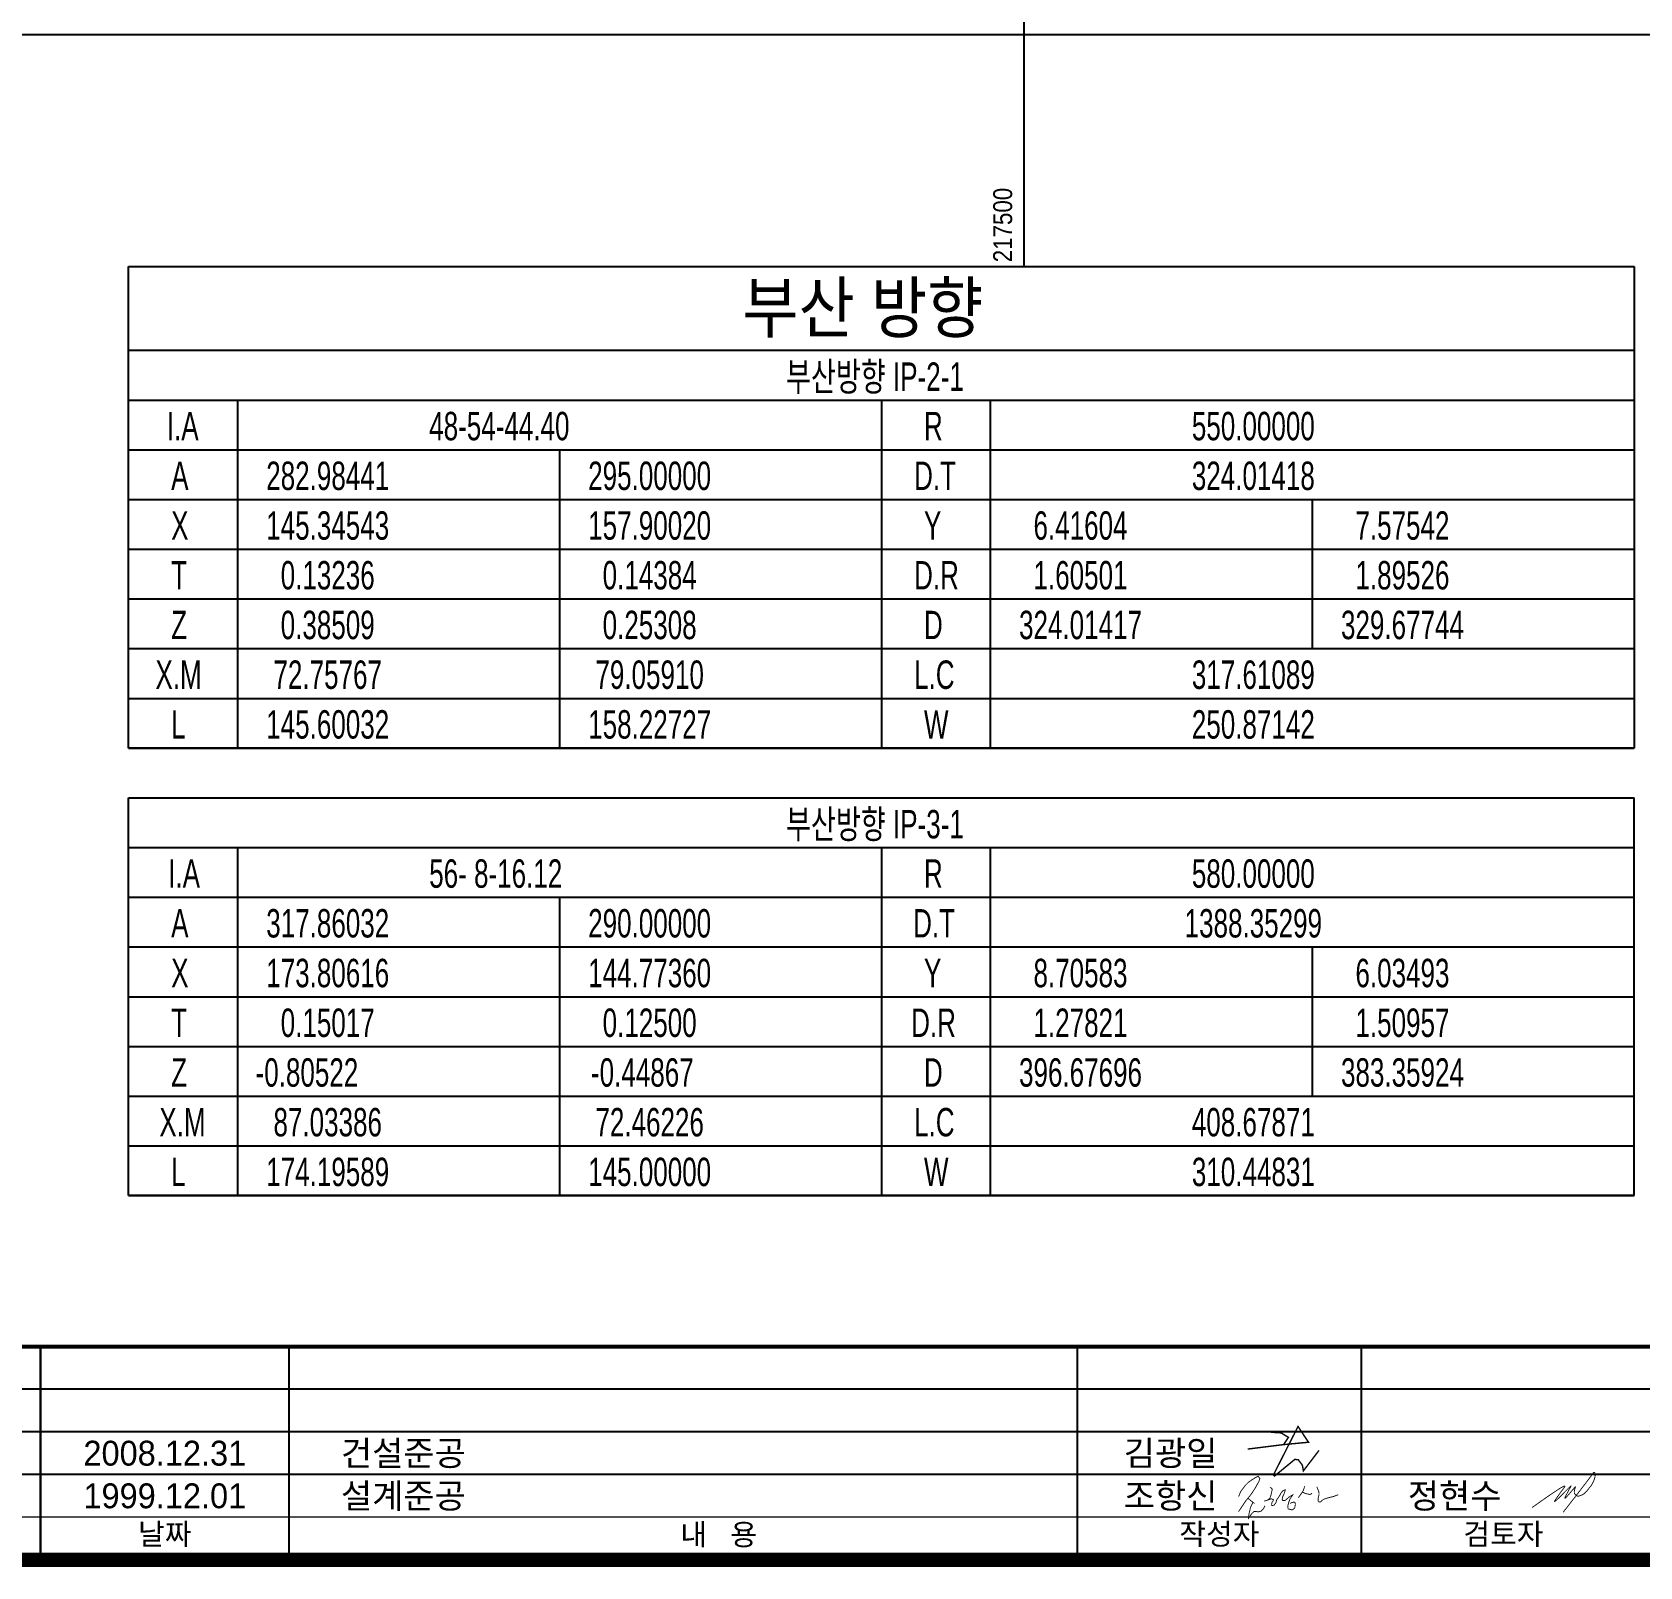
# Model space of a CAD drawing. Header units: inches. Extents: x 0 to 2523, y 0 to 1782.
# Drawn here: x 971 to 1651, y 57 to 705 of the extents above; entities that cross this region are included whole.
import ezdxf
from ezdxf.enums import TextEntityAlignment as Align

# ---------------------------------------------------------------- set-up
doc = ezdxf.new("R2010")
doc.units = ezdxf.units.IN
doc.header["$LTSCALE"] = 12
doc.header["$MEASUREMENT"] = 0
for name, color, linetype in [('CA-TABL-LIN1', 4, 'Continuous'), ('CA-TABL-LIN2', 1, 'Continuous'), ('CA-TABL-TEX1', 6, 'Continuous'), ('CA-TABL-TEX2', 3, 'Continuous'), ('CV-GRID-LINE', 1, 'Continuous'), ('CV-GRID-TEXT', 4, 'Continuous'), ('CX-BORD', 3, 'Continuous'), ('CX-BORD-LIN1', 4, 'Continuous'), ('CX-BORD-LIN2', 3, 'Continuous'), ('CX-BORD-TEX2', 7, 'Continuous'), ('CX-BORD-TEX3', 6, 'Continuous'), ('CZ-TEX1', 6, 'Continuous')]:
    doc.layers.add(name, color=color, linetype=linetype)
doc.styles.add('GHG1', font='Dotum.ttf')
doc.styles.add('GHS', font='Dotum.ttf')
doc.styles.add('TB_TEXT', font='Dotum.ttf')
doc.styles.add('TB_WBTXT', font='Dotum.ttf')
doc.styles.add('TB_WMTXT', font='Dotum.ttf')

# ---------------------------------------------------------------- blocks, each defined once
blk = doc.blocks.new('CXBLKA1-KHCA-부산~울산109_K2H')
at = {"layer": 'CX-BORD-LIN1', "const_width": 2}
blk.add_lwpolyline([(821, 20), (25, 20), (25, 574), (821, 574)], close=True, dxfattribs=at)
at = {"layer": 'CX-BORD-LIN1'}
for points, const_width in [([(821, 50), (25, 50)], 0.6), ([(325, 20), (325, 50)], 0.3), ([(360, 20), (360, 50)], 0.3), ([(591, 26), (295, 26)], 0.2)]:
    blk.add_lwpolyline(points, dxfattribs=dict(at, const_width=const_width))
for points in [[(471, 20), (471, 50)], [(511, 20), (511, 50)]]:
    blk.add_lwpolyline(points, dxfattribs=at)
at = {"layer": 'CX-BORD-LIN2'}
for points in [[(591, 44), (295, 44)], [(591, 38), (295, 38)], [(591, 32), (295, 32)]]:
    blk.add_lwpolyline(points, dxfattribs=at)
at = {"layer": 'CX-BORD-LIN1', "style": 'TB_TEXT'}
for tag, height, p in [('TR_RNUM4', 3, (310.11, 46.64)), ('TR_RDAT4', 3.5, (342.5, 47)), ('TR_DGN4', 3.5, (484.12, 47)), ('TR_CHK4', 3.5, (524.12, 47)), ('TR_APP4', 3.5, (564.12, 47)), ('TR_RNUM3', 3, (310.11, 40.64)), ('TR_RDAT3', 3.5, (342.5, 41)), ('TR_DGN3', 3.5, (484.12, 41)), ('TR_CHK3', 3.5, (524.12, 41)), ('TR_APP3', 3.5, (564.12, 41)), ('TR_RDAT2', 3.5, (342.5, 35)), ('TR_DGN2', 3.5, (484.12, 35)), ('TR_CHK2', 3.5, (524.12, 35)), ('TR_APP2', 3.5, (564.12, 35)), ('TR_RNUM2', 3, (310.11, 34.64)), ('TR_RNUM1', 3, (310.11, 28.64)), ('TR_RDAT1', 3.5, (342.5, 29)), ('TR_DGN1', 3.5, (484.12, 29)), ('TR_CHK1', 3.5, (524.12, 29)), ('TR_APP1', 3.5, (564.12, 29))]:
    blk.add_attdef(tag, text='', height=height, dxfattribs=at).set_placement(p, align=Align.MIDDLE_CENTER)
for tag, p in [('TR_RCON4', (367.3, 47)), ('TR_RCON3', (367.3, 41)), ('TR_RCON2', (367.3, 35)), ('TR_RCON1', (367.3, 29))]:
    blk.add_attdef(tag, text='', height=3.5, dxfattribs=at).set_placement(p, align=Align.MIDDLE_LEFT)
at = {"layer": 'CX-BORD-LIN2', "style": 'TB_TEXT'}
blk.add_attdef('TD_VERSION', text='', height=3, rotation=90, dxfattribs=at).set_placement((825.5, 68.01), align=Align.MIDDLE_CENTER)
at = {"layer": 'CX-BORD-TEX2', "style": 'TB_WMTXT'}
for tag, height, p in [('TB_CNAME', 5, (40.34, 551.83)), ('TB_CSCOP', 4, (41.63, 543.83))]:
    blk.add_attdef(tag, text='', height=height, dxfattribs=at).set_placement(p, align=Align.BOTTOM_LEFT)
at = {"layer": 'CX-BORD-TEX2', "style": 'TB_WBTXT'}
for tag, height, p in [('TB_MTITIL', 10, (423, 553.33)), ('TB_STITL', 7, (423, 538.33))]:
    blk.add_attdef(tag, text='', height=height, dxfattribs=at).set_placement(p, align=Align.MIDDLE_CENTER)
at = {"layer": 'CX-BORD-TEX3', "style": 'TB_TEXT'}
for s, p in [('날짜', (342.5, 23.66)), ('내   용', (420.5, 23.58)), ('작성자', (491, 23.66)), ('검토자', (531, 23.66))]:
    blk.add_text(s, height=3, dxfattribs=at).set_placement(p, align=Align.MIDDLE)
for tag, height, p in [('TD_DCOMP', 4.5, (242.5, 45)), ('TD_CSECT', 4.5, (636, 45)), ('TD_DNAME_TOP', 4.5, (780, 45)), ('TD_DNAME_MAIN', 4.5, (780, 39.01)), ('TD_CCOMP', 4.5, (242.5, 35)), ('TD_HSCAL', 4.5, (651.7, 35.24)), ('TD_VSCAL', 4.5, (680.78, 35.24)), ('TD_DNAME_BOT', 3, (780, 33.65)), ('TD_CNAME', 4.5, (90, 25.75)), ('TD_FIELD', 4.5, (207.5, 25.53)), ('TD_CSTEP', 4.5, (278.24, 25.53)), ('TD_DWGCODE', 4.5, (666, 25.39)), ('TD_DWGNO', 4.5, (780, 25.39))]:
    blk.add_attdef(tag, text='', height=height, dxfattribs=at).set_placement(p, align=Align.MIDDLE_CENTER)
at = {"layer": 'CX-BORD-TEX3', "style": 'TB_TEXT', "width": 0.9}
blk.add_attdef('TD_CDIST', text='', height=4, dxfattribs=at).set_placement((681, 45), align=Align.MIDDLE_CENTER)
blk = doc.blocks.new('CXGLOGO-1공구SIGN1')
at = {"layer": 'CX-BORD-LIN1'}
h = blk.add_hatch(color=256, dxfattribs=at)
h.paths.add_polyline_path([(113.17, 8.97, 1), (106.86, 8.97, 1)])
h.paths.add_polyline_path([(107.03, 8.97, -1), (113, 8.97, -1)], flags=16)
h.paths.add_polyline_path([(110.05, 8.31, -0.896322), (111.33, 8.33, -0.926389)], flags=0)
h.paths.add_polyline_path([(110.43, 8.31, -1), (110.98, 8.31, -1)], flags=0)
h.paths.add_polyline_path([(109.5, 8.23, -0.16562), (108.69, 8.56, -0.151261), (107.82, 8.21, -0.627986), (107.65, 8.49, 0.080455), (108.04, 8.5, 0.195341), (108.3, 8.63, 0.568514), (108.32, 8.75, -0.02761), (107.63, 8.75, -0.507651), (107.65, 9.02, 0.018456), (109.66, 9.01, -0.861292), (109.69, 8.77, -0.02761), (109, 8.77, 0.568514), (109.02, 8.66, 0.195341), (109.28, 8.52, 0.080455), (109.67, 8.51, -0.627986)], flags=0)
h.paths.add_polyline_path([(111.98, 7.48, 0.030267), (111.97, 8.91, -0.353642), (112.35, 8.94, 0.031531), (112.34, 7.45, -0.327476)], flags=0)
h.paths.add_polyline_path([(109.8, 9.25, 0.046914), (107.89, 9.27, -0.265442), (107.61, 9.36, 0.025115), (107.62, 10, -0.360278), (107.96, 10.02, 0.033897), (107.96, 9.53, 0.034645), (109.81, 9.57, -0.467907)], flags=0)
h.paths.add_polyline_path([(110.62, 9.64, -0.651407), (112.23, 9.68, -0.609172)], flags=0)
h.paths.add_polyline_path([(110.96, 9.68, -0.528488), (111.86, 9.68, -0.528488)], flags=0)
h.paths.add_polyline_path([(109.92, 10.23, 0.017069), (108.75, 10.28, 0.016059), (107.64, 10.24, -0.317816), (107.66, 10.57, -0.018433), (108.65, 10.54, 0.071862), (108.64, 10.78, -0.526862), (108.93, 10.78, 0.071862), (108.92, 10.54, -0.018433), (109.91, 10.56, -0.317816)], flags=0)
h.paths.add_polyline_path([(110.22, 10.35, -0.339532), (110.17, 10.66, 0.188952), (110.56, 10.81, 0.277066), (110.64, 11.13), (110.19, 11.13, -0.268336), (110.19, 11.44), (111.33, 11.44, -0.415274), (111.33, 11.13), (110.92, 11.13, 0.310944), (110.95, 10.88, 0.241567), (111.44, 10.64, -0.43607), (111.26, 10.34, -0.204623), (110.79, 10.72, -0.291725)], flags=0)
h = blk.add_hatch(color=256, dxfattribs=at)
h.paths.add_polyline_path([(109, 11.63, 0.180236), (108.7, 11.62, -0.34602), (107.87, 11.05, 0.027428), (107.65, 10.8, 0.1731), (107.99, 10.76, 0.105582), (108.87, 11.2, 0.118372), (109.56, 10.74, 0.303343), (110.05, 10.79, 0.59956), (109.97, 11.01, -0.14726), (109.56, 11.05, -0.255299)])
h.paths.add_polyline_path([(108.65, 10.54, 0.018433), (107.66, 10.57, 0.317816), (107.64, 10.24, -0.017069), (108.82, 10.27, -0.016059), (109.92, 10.23, 0.317816), (109.91, 10.56, 0.018433), (108.92, 10.54, -0.071862), (108.93, 10.78, 0.526862), (108.64, 10.78, -0.071862)])
h.paths.add_polyline_path([(110.64, 11.13, -0.32001), (110.52, 10.78, -0.166466), (110.17, 10.66, 0.339532), (110.22, 10.35, 0.291725), (110.79, 10.72, 0.204623), (111.26, 10.34, 0.43607), (111.44, 10.64, -0.241567), (110.95, 10.88, -0.310944), (110.92, 11.13), (111.33, 11.13, 0.415274), (111.33, 11.44), (110.19, 11.44, 0.268336), (110.19, 11.13)])
h.paths.add_polyline_path([(111.56, 11.1, 0.447543), (111.55, 10.78, 0.166877), (111.9, 10.82, -0.774344), (111.96, 10.77, -0.01215), (111.94, 10.3, 0.291765), (112.41, 10.27, -0.072609), (112.37, 10.8, 0.047972), (111.98, 11.22), (111.98, 11.1)])
h.paths.add_polyline_path([(110.62, 9.64, 0.609172), (112.23, 9.68, 0.651407)])
h.paths.add_polyline_path([(111.86, 9.68, -0.528488), (110.96, 9.68, -0.528488)], flags=16)
h.paths.add_polyline_path([(109.81, 9.57, -0.034645), (107.96, 9.53, -0.033897), (107.96, 10.02, 0.360278), (107.62, 10, -0.025115), (107.61, 9.36, 0.206731), (107.82, 9.26, -0.048506), (109.8, 9.25, 0.467907)])
h.paths.add_polyline_path([(107.65, 9.02, 0.507651), (107.63, 8.75, 0.023899), (108.23, 8.74, -1.260898), (108.3, 8.63, -0.195341), (108.04, 8.5, -0.080455), (107.65, 8.49, 0.6223), (107.81, 8.2, 0.151741), (108.69, 8.56, 0.168185), (109.52, 8.23, 0.602483), (109.67, 8.51, -0.080455), (109.28, 8.52, -0.195341), (109.02, 8.66, -1.260898), (109.09, 8.77, 0.023899), (109.69, 8.77, 0.861292), (109.66, 9.01, -0.018456)])
h.paths.add_polyline_path([(108.52, 7.72), (108.52, 7.6), (107.63, 7.6), (107.63, 7.35), (109.33, 7.35, -1.500376), (109.33, 7.2), (107.66, 7.2, 0.47535), (107.63, 7.16, 0.028837), (107.86, 6.9, -0.449371), (107.96, 6.98), (109.46, 6.98, 0.419942), (109.72, 7.07), (109.72, 7.55, 0.238656), (109.56, 7.63, -0.077937), (108.9, 7.58, -1.489153), (108.91, 7.72, -0.018547), (109.82, 7.71, 0.4578), (109.8, 8, -0.024307), (107.55, 8, 0.257888), (107.54, 7.72)])
h.paths.add_polyline_path([(109.72, 6.57, 0.413627), (109.7, 6.85, 0.071548), (109.45, 6.83), (107.92, 6.83, 0.033337), (108.22, 6.57)])
h.paths.add_polyline_path([(110.43, 6.65), (111.9, 6.65, 0.033893), (112.2, 6.92), (110.41, 6.92), (110.41, 7.4, 0.365339), (110.06, 7.39), (110.06, 6.77, 0.323626)])
h.paths.add_polyline_path([(111.33, 8.33, 0.896322), (110.05, 8.31, 0.926389)])
h.paths.add_polyline_path([(110.43, 8.31, -1), (110.98, 8.31, -1)], flags=16)
h.paths.add_polyline_path([(111.98, 7.48, 0.327476), (112.34, 7.45, -0.031531), (112.35, 8.94, 0.353642), (111.97, 8.91, -0.030267)])
for p, q in [((110.19, 11.44), (111.33, 11.44)), ((110.19, 11.13), (110.64, 11.13)), ((110.92, 11.13), (111.33, 11.13)), ((111.56, 11.1), (111.98, 11.1)), ((111.98, 11.1), (111.98, 11.22)), ((107.54, 7.72), (108.52, 7.72)), ((108.52, 7.6), (107.63, 7.6)), ((107.63, 7.6), (107.63, 7.35)), ((107.63, 7.35), (109.39, 7.35)), ((109.39, 7.2), (107.66, 7.2)), ((109.45, 6.83), (107.92, 6.83)), ((109.46, 6.98), (107.93, 6.98)), ((108.52, 7.72), (108.52, 7.6)), ((109.72, 7.55), (109.72, 7.07)), ((110.06, 7.39), (110.06, 6.77)), ((110.41, 7.4), (110.41, 6.92)), ((110.41, 6.92), (112.2, 6.92)), ((109.72, 6.57), (108.22, 6.57)), ((110.43, 6.65), (111.9, 6.65))]:
    blk.add_line(p, q, dxfattribs=at)
at = {"layer": 'CX-BORD-LIN1', "const_width": 0.2}
for points in [[(23.98, 9.58), (29.03, 10.21), (32.54, 10.54), (31.07, 12.76), (27.6, 5.94), (27.77, 5.79), (30.62, 8.13), (31.11, 8.07), (31.68, 7.31), (31.82, 6.51), (34.02, 9.39)], [(27.25, 11.95), (28.68, 11.86), (29.72, 11.23), (29.03, 10.21)]]:
    blk.add_lwpolyline(points, dxfattribs=at)
at = {"layer": 'CX-BORD-LIN1'}
for centre, radius in [((110.01, 8.97), 3.16), ((110.01, 8.97), 2.99), ((110.71, 8.31), 0.275)]:
    blk.add_circle(centre, radius, dxfattribs=at)
for centre, radius, start, end in [((107.92, 11.86), 0.818, 266.6354, 342.982), ((108.86, 11.22), 0.431, 71.4996, 112.368), ((109.81, 11.85), 0.842, 194.9166, 252.2032), ((110.46, 11.29), 0.31, 149.9587, 210.0413), ((111.18, 11.29), 0.219, 314.8963, 45.1037), ((107.89, 10.4), 0.285, 141.7544, 212.2788), ((101.19, 9.75), 6.43, 356.5037, 2.2584), ((107.83, 9.55), 0.292, 222.0287, 281.4922), ((107.8, 9.81), 0.267, 53.5305, 132.7824), ((108.68, -6.91), 17.19, 89.5363, 93.4478), ((107.88, 11.26), 0.511, 244.1273, 286.4327), ((107.69, -2.87), 13.44, 85.891, 90.1151), ((108.77, -0.91), 10.21, 84.195, 94.9391), ((111.55, 9.81), 3.59, 176.6684, 184.4339), ((108.62, 22.84), 13.33, 267.1837, 275.1206), ((107.41, 13.02), 2.33, 285.2524, 308.6983), ((108.78, 10.68), 0.181, 34.0858, 145.218), ((107.79, 10.61), 0.86, 355.3573, 11.7986), ((108.68, -6.91), 17.19, 85.8561, 89.7676), ((110.17, 12.4), 1.77, 222.8577, 249.861), ((109.77, 10.6), 0.86, 167.5053, 183.9465), ((109.72, -2.88), 13.44, 89.1887, 93.4128), ((109.83, 11.72), 0.73, 247.479, 280.9877), ((109.76, 11.14), 0.449, 242.6949, 310.194), ((109.67, 9.41), 0.208, 308.565, 48.8658), ((109.68, 10.39), 0.285, 327.025, 37.5494), ((109.96, 10.88), 0.127, 318.263, 82.0439), ((110.4, 10.54), 0.263, 152.4912, 227.5073), ((110.17, 11.24), 0.577, 269.4245, 312.2244), ((110.21, 10.98), 0.629, 270.7013, 335.7545), ((110.34, 11.04), 0.319, 314.2446, 16.1895), ((111.43, 9.31), 0.877, 25.0489, 157.3709), ((111.41, 10.07), 0.903, 208.5127, 333.9071), ((111.47, 11.09), 0.773, 208.6348, 254.8924), ((111.11, 11.03), 0.219, 151.8782, 220.9692), ((111.44, 11.25), 0.61, 216.2845, 270.6069), ((111.41, 9.37), 0.547, 34.2882, 145.7118), ((111.41, 9.98), 0.547, 214.2882, 325.7118), ((111.22, 10.57), 0.234, 281.3546, 15.597), ((111.7, 10.94), 0.214, 130.8971, 227.3393), ((111.67, 11.31), 0.541, 257.4777, 295.3738), ((111.93, 10.79), 0.0416, 336.9399, 127.9487), ((102.3, 10.99), 9.67, 355.9138, 358.6983), ((112.2, 10.65), 0.435, 233.857, 298.9186), ((114.19, 10.66), 1.83, 175.7173, 192.329), ((107.8, 7.85), 0.292, 149.1499, 206.9931), ((108.71, 31.16), 23.19, 267.1333, 272.7029), ((107.74, 8.88), 0.17, 122.2904, 229.949), ((107.8, 8.39), 0.183, 146.583, 275.0959), ((107.98, 15), 6.26, 266.8369, 273.1631), ((107.67, 7.17), 0.0345, 98.2574, 199.2613), ((108.78, 36.2), 27.2, 267.6208, 271.8501), ((107.81, 9.7), 1.22, 262.1608, 280.5601), ((107.69, 9.8), 1.6, 274.6812, 309.0869), ((107.95, 6.89), 0.089, 100.9246, 175.8665), ((108, 8.89), 0.394, 275.4358, 319.6478), ((108.28, 8.7), 0.0669, 290.3352, 48.8106), ((109.58, 9.58), 1.36, 229.1222, 266.7382), ((108.88, 7.65), 0.0773, 116.2849, 237.4819), ((109.07, 9.7), 2.13, 263.6349, 283.3556), ((109.25, -4.62), 12.35, 87.3491, 91.8973), ((109.04, 8.72), 0.0669, 131.1894, 249.6648), ((109.34, 15.02), 6.26, 266.8369, 273.1631), ((109.32, 8.91), 0.394, 220.3522, 264.5642), ((109.51, 9.72), 1.22, 259.4399, 277.8392), ((109.36, 7.28), 0.08, 291.0107, 65.7444), ((109.63, 5.95), 0.899, 85.2286, 101.5982), ((109.55, 7.15), 0.195, 243.3897, 334.508), ((109.52, 8.41), 0.183, 264.9041, 33.417), ((109.57, 7.43), 0.199, 37.5054, 91.197), ((109.66, 8.89), 0.123, 286.1942, 89.1465), ((109.57, 6.7), 0.195, 318.8698, 48.755), ((109.69, 7.85), 0.188, 314.7057, 53.0989), ((110.69, 8.25), 0.645, 7.1213, 174.6035), ((110.69, 8.37), 0.643, 185.239, 356.4858), ((110.24, 7.19), 0.271, 51.1435, 131.4204), ((112.18, 8.69), 0.309, 55.6354, 133.5384), ((100.14, 8.1), 11.85, 356.9768, 3.9114), ((112.18, 7.71), 0.309, 229.2402, 301.7698), ((124.18, 8.1), 11.85, 175.938, 183.162), ((110.33, 6.97), 0.334, 215.0435, 286.7752)]:
    blk.add_arc(centre, radius, start, end, dxfattribs=at)

msp = doc.modelspace()

# ---------------------------------------------------------------- linework, layer by layer
at = {"layer": 'CA-TABL-LIN1', "linetype": 'Continuous'}
for p, q in [((1012.19, 402.8), (1012.19, 606.23)), ((1012.19, 606.23), (1648.19, 606.23)), ((1648.19, 606.23), (1648.19, 402.8)), ((1012.19, 570.8), (1648.19, 570.8)), ((1012.19, 549.8), (1648.19, 549.8)), ((1648.19, 402.8), (1012.19, 402.8)), ((1012.19, 402.8), (1648.19, 402.8)), ((1012.19, 381.8), (1648.19, 381.8)), ((1012.19, 213.8), (1012.19, 381.8)), ((1648.19, 213.8), (1648.19, 381.8)), ((1012.19, 360.8), (1648.19, 360.8)), ((1648.19, 213.8), (1012.19, 213.8)), ((1012.19, 213.8), (1648.19, 213.8))]:
    msp.add_line(p, q, dxfattribs=at)
at = {"layer": 'CA-TABL-LIN2', "linetype": 'Continuous'}
for p, q in [((1058.19, 549.8), (1058.19, 402.8)), ((1330.19, 549.8), (1330.19, 402.8)), ((1376.19, 549.8), (1376.19, 402.8)), ((1058.19, 360.8), (1058.19, 213.8)), ((1330.19, 360.8), (1330.19, 213.8)), ((1376.19, 360.8), (1376.19, 213.8))]:
    msp.add_line(p, q, dxfattribs=at)
at = {"layer": 'CA-TABL-LIN2'}
for p, q in [((1012.19, 528.8), (1648.19, 528.8)), ((1194.19, 528.8), (1194.19, 402.8)), ((1012.19, 507.8), (1648.19, 507.8)), ((1512.19, 507.8), (1512.19, 444.8)), ((1012.19, 486.8), (1648.19, 486.8)), ((1012.19, 465.8), (1648.19, 465.8)), ((1012.19, 444.8), (1648.19, 444.8)), ((1012.19, 423.8), (1648.19, 423.8)), ((1012.19, 339.8), (1648.19, 339.8)), ((1194.19, 339.8), (1194.19, 213.8)), ((1012.19, 318.8), (1648.19, 318.8)), ((1512.19, 318.8), (1512.19, 255.8)), ((1012.19, 297.8), (1648.19, 297.8)), ((1012.19, 276.8), (1648.19, 276.8)), ((1012.19, 255.8), (1648.19, 255.8)), ((1012.19, 234.8), (1648.19, 234.8))]:
    msp.add_line(p, q, dxfattribs=at)
at = {"layer": 'CV-GRID-LINE', "linetype": 'Continuous'}
for p, q in [((1390.45, 606.23), (1390.45, 1581.06)), ((390.45, 704.22), (1705.26, 704.22))]:
    msp.add_line(p, q, dxfattribs=at)
at = {"layer": 'CX-BORD-LIN1', "const_width": 0.37}
for points in [[(1481.95, 88.75), (1481.09, 86.67), (1481.09, 86.67), (1481.09, 86.67), (1481.95, 88.75), (1483.98, 91.46), (1485.12, 92.6), (1486.72, 93.75), (1488.28, 94.73), (1489.35, 95.24), (1490.09, 94.31), (1489.65, 93.01), (1488.92, 91.72), (1487.96, 90.04), (1486.66, 88.04), (1485.68, 86.75), (1484.09, 84.83), (1482.34, 82.19), (1481.05, 80.29)], [(1618.19, 80.04), (1623.76, 87.17), (1630.75, 96.34), (1630.91, 96.66), (1631.06, 96.86), (1631.19, 96.93), (1631.32, 96.93), (1631.4, 96.89), (1631.46, 96.85), (1631.52, 96.78), (1631.6, 96.67), (1631.65, 96.55), (1631.72, 96.25), (1631.72, 96.09), (1631.72, 95.79), (1631.67, 95.3), (1631.63, 94.98), (1631.49, 94.32), (1631.11, 93.24), (1630.62, 92.26), (1630.07, 91.37), (1629.19, 90.29), (1628.16, 88.97), (1627.2, 88), (1626.4, 87.46), (1625.59, 87.14), (1625.13, 86.97), (1624.79, 86.86), (1624.51, 86.83), (1624.21, 86.9), (1623.84, 87.1), (1623.76, 87.17)], [(1494.4, 90.65), (1495.36, 89.85), (1495.15, 88.95), (1494.81, 87.5), (1494.69, 86.96), (1494.26, 85.92), (1493.33, 85.18), (1491.89, 84.75)], [(1493.33, 85.18), (1494.98, 85.75), (1495.85, 85.36), (1495.64, 84.83), (1495.23, 84.36), (1495.07, 83.63), (1495.08, 82.87), (1496.07, 83.02), (1496.9, 84.16), (1497.03, 84.7), (1497.15, 85.25), (1497.99, 86.39), (1498.6, 87.39), (1499.26, 88.57), (1499.97, 89.17), (1500.82, 89.55), (1500.56, 88.46), (1500.18, 87.6), (1499.83, 86.92), (1499.49, 85.47), (1499.77, 85.02), (1500.72, 85), (1502.63, 86.65), (1503.92, 87.31), (1502.78, 85.67), (1502.18, 83.9), (1501.89, 82.63), (1502, 81.46), (1502.91, 81.25), (1503.81, 81.04), (1504.74, 81.78), (1505.08, 83.23), (1504.92, 84.22), (1504.38, 84.34), (1503.57, 84.15), (1502.9, 83.73)], [(1506.33, 86.18), (1508.31, 88.96), (1508.82, 90.37), (1508.99, 91.09)], [(1508.11, 88.46), (1508.53, 88.36), (1509.15, 88.07), (1509.5, 87.94), (1510.4, 87.74), (1510.91, 87.62), (1511.3, 87.53), (1511.74, 87.81), (1512.18, 88.08)], [(1514.14, 90.84), (1514.56, 89.8), (1514.98, 88.76), (1515.04, 88.18), (1515.09, 87.6), (1514.91, 86.79), (1514.72, 85.99), (1514.69, 85.43), (1514.65, 84.87), (1514.82, 84.61), (1515.05, 84.48), (1515.4, 84.36), (1515.59, 84.4), (1515.8, 84.49), (1515.91, 84.58), (1516.39, 85.03), (1516.87, 85.49), (1517.89, 85.82), (1518.91, 86.15), (1520.12, 86.44), (1521.32, 86.73), (1522.16, 87.1), (1523.17, 87.44)], [(1605.06, 82.04), (1610.79, 86.08), (1613.57, 87.99), (1615.59, 89.34), (1616.99, 90.23), (1617.54, 90.56), (1618.22, 90.92), (1618.58, 91.07), (1618.82, 91.08), (1618.87, 91.07), (1618.94, 91.01), (1618.91, 90.89), (1618.84, 90.76), (1617.47, 88.93), (1616.22, 87.19), (1615.34, 85.94), (1614.74, 85.02), (1614.6, 84.78), (1614.56, 84.68), (1614.55, 84.62), (1614.58, 84.59), (1614.63, 84.61), (1614.72, 84.66), (1615.53, 85.31), (1616.74, 86.45), (1620, 89.78), (1620.74, 90.52), (1621, 90.77), (1621.2, 90.94), (1621.42, 91.1), (1621.46, 91.12), (1621.47, 91.08), (1621.46, 91.02), (1620.13, 88.55), (1619.15, 86.72), (1618.94, 86.12), (1618.92, 86.02), (1618.94, 85.97), (1619.01, 85.97), (1619.12, 86.04), (1619.77, 86.68), (1620.92, 88.01), (1623.08, 90.52), (1623.29, 90.73), (1623.41, 90.78), (1623.41, 90.71), (1623.21, 90.19), (1623.15, 90), (1622.99, 89.35), (1622.91, 88.88), (1622.89, 88.67), (1622.9, 88.39), (1622.97, 88.09), (1623.16, 87.79), (1623.58, 87.33), (1623.76, 87.17)], [(1485.07, 85.98), (1486.21, 85), (1487.03, 84.34), (1487.85, 83.77)], [(1487.17, 84.12), (1486.56, 83.12), (1486.13, 82.07), (1485.75, 80.45), (1485.46, 79.18), (1485.27, 77.51), (1486.41, 79.15), (1486.94, 79.79), (1487.65, 80.39), (1488.59, 80.36), (1489.32, 80.2), (1490.53, 80.49), (1491.5, 81.41), (1492.2, 82.77)]]:
    msp.add_lwpolyline(points, dxfattribs=at)

# ---------------------------------------------------------------- block references
at = {"layer": 'CX-BORD'}
ref = msp.add_blockref('CXBLKA1-KHCA-부산~울산109_K2H', (0, 0), dxfattribs=dict(at, xscale=3, yscale=3, zscale=3))
ref.add_attrib('TR_RDAT1', '1999.12.01', dxfattribs={"layer": 'CX-BORD-LIN1', "height": 10.5, "style": 'TB_TEXT'}).set_placement((1027.5, 87), align=Align.MIDDLE_CENTER)
ref.add_attrib('TR_RCON1', '설계준공', dxfattribs={"layer": 'CX-BORD-LIN1', "height": 10.5, "style": 'TB_TEXT'}).set_placement((1101.91, 87), align=Align.MIDDLE_LEFT)
ref.add_attrib('TR_DGN1', '조항신', dxfattribs={"layer": 'CX-BORD-LIN1', "height": 10.5, "style": 'TB_TEXT'}).set_placement((1452.36, 87), align=Align.MIDDLE_CENTER)
ref.add_attrib('TR_CHK1', '정현수', dxfattribs={"layer": 'CX-BORD-LIN1', "height": 10.5, "style": 'TB_TEXT'}).set_placement((1572.36, 87), align=Align.MIDDLE_CENTER)
ref.add_attrib('TR_RDAT2', '2008.12.31', dxfattribs={"layer": 'CX-BORD-LIN1', "height": 10.5, "style": 'TB_TEXT'}).set_placement((1027.5, 105), align=Align.MIDDLE_CENTER)
ref.add_attrib('TR_RCON2', '건설준공', dxfattribs={"layer": 'CX-BORD-LIN1', "height": 10.5, "style": 'TB_TEXT'}).set_placement((1101.91, 105), align=Align.MIDDLE_LEFT)
ref.add_attrib('TR_DGN2', '김광일', dxfattribs={"layer": 'CX-BORD-LIN1', "height": 10.5, "style": 'TB_TEXT'}).set_placement((1452.36, 105), align=Align.MIDDLE_CENTER)
at = {"layer": 'CX-BORD-LIN1', "xscale": 3, "yscale": 3, "zscale": 3}
msp.add_blockref('CXGLOGO-1공구SIGN1', (1413, 78), dxfattribs=at)

# ---------------------------------------------------------------- texts
at = {"layer": 'CA-TABL-TEX1', "style": 'GHS', "width": 0.7}
for s, p in [('부산방향 IP-2-1', (1289.89, 553.66)), ('I.A', (1028.36, 532.8)), ('R', (1348.19, 532.8)), ('A', (1030.19, 511.8)), ('D.T', (1344.02, 511.8)), ('X', (1030.19, 490.8)), ('Y', (1348.19, 490.8)), ('T', (1030.19, 469.8)), ('D.R', (1344.02, 469.8)), ('Z', (1030.19, 448.8)), ('D', (1348.19, 448.8)), ('X.M', (1023.55, 427.8)), ('L.C', (1344.02, 427.8)), ('L', (1030.19, 406.8)), ('W', (1348.19, 406.8)), ('부산방향 IP-3-1', (1289.89, 364.66)), ('I.A', (1028.94, 343.8)), ('R', (1348.19, 343.8)), ('A', (1030.19, 322.8)), ('D.T', (1343.61, 322.8)), ('X', (1030.19, 301.8)), ('Y', (1348.19, 301.8)), ('T', (1030.19, 280.8)), ('D.R', (1342.77, 280.8)), ('Z', (1030.19, 259.8)), ('D', (1348.19, 259.8)), ('X.M', (1025.19, 238.8)), ('L.C', (1344.02, 238.8)), ('L', (1030.19, 217.8)), ('W', (1348.19, 217.8))]:
    msp.add_text(s, height=12, rotation=360, dxfattribs=at).set_placement(p)
at = {"layer": 'CA-TABL-TEX2', "style": 'GHS', "width": 0.7}
for s, p in [('48-54-44.40', (1139.19, 532.8)), ('   550.00000', (1452.19, 532.8)), ('   282.98441', (1061.19, 511.8)), ('   295.00000', (1197.19, 511.8)), ('   324.01418', (1452.19, 511.8)), ('   145.34543', (1061.19, 490.8)), ('   157.90020', (1197.19, 490.8)), ('     6.41604', (1379.19, 490.8)), ('     7.57542', (1515.19, 490.8)), ('     0.13236', (1061.19, 469.8)), ('     0.14384', (1197.19, 469.8)), ('     1.60501', (1379.19, 469.8)), ('     1.89526', (1515.19, 469.8)), ('     0.38509', (1061.19, 448.8)), ('     0.25308', (1197.19, 448.8)), ('   324.01417', (1379.19, 448.8)), ('   329.67744', (1515.19, 448.8)), ('    72.75767', (1061.19, 427.8)), ('    79.05910', (1197.19, 427.8)), ('   317.61089', (1452.19, 427.8)), ('   145.60032', (1061.19, 406.8)), ('   158.22727', (1197.19, 406.8)), ('   250.87142', (1452.19, 406.8)), ('56- 8-16.12', (1139.19, 343.8)), ('   580.00000', (1452.19, 343.8)), ('   317.86032', (1061.19, 322.8)), ('   290.00000', (1197.19, 322.8)), ('  1388.35299', (1452.19, 322.8)), ('   173.80616', (1061.19, 301.8)), ('   144.77360', (1197.19, 301.8)), ('     8.70583', (1379.19, 301.8)), ('     6.03493', (1515.19, 301.8)), ('     0.15017', (1061.19, 280.8)), ('     0.12500', (1197.19, 280.8)), ('     1.27821', (1379.19, 280.8)), ('     1.50957', (1515.19, 280.8)), ('     -0.80522', (1050.58, 259.8)), ('    -0.44867', (1195.32, 259.8)), ('   396.67696', (1379.19, 259.8)), ('   383.35924', (1515.19, 259.8)), ('    87.03386', (1061.19, 238.8)), ('    72.46226', (1197.19, 238.8)), ('   408.67871', (1452.19, 238.8)), ('   174.19589', (1061.19, 217.8)), ('   145.00000', (1197.19, 217.8)), ('   310.44831', (1452.19, 217.8))]:
    msp.add_text(s, height=12, rotation=360, dxfattribs=at).set_placement(p)
at = {"layer": 'CV-GRID-TEXT', "linetype": 'Continuous', "style": 'GHS', "width": 0.9}
msp.add_text('217500', height=8, rotation=90, dxfattribs=at).set_placement((1385.44, 608))
at = {"layer": 'CZ-TEX1', "style": 'GHG1', "width": 0.9}
msp.add_text('부산 방향', height=21, dxfattribs=at).set_placement((1271.5, 578.32))

doc.saveas('drawing.dxf')
